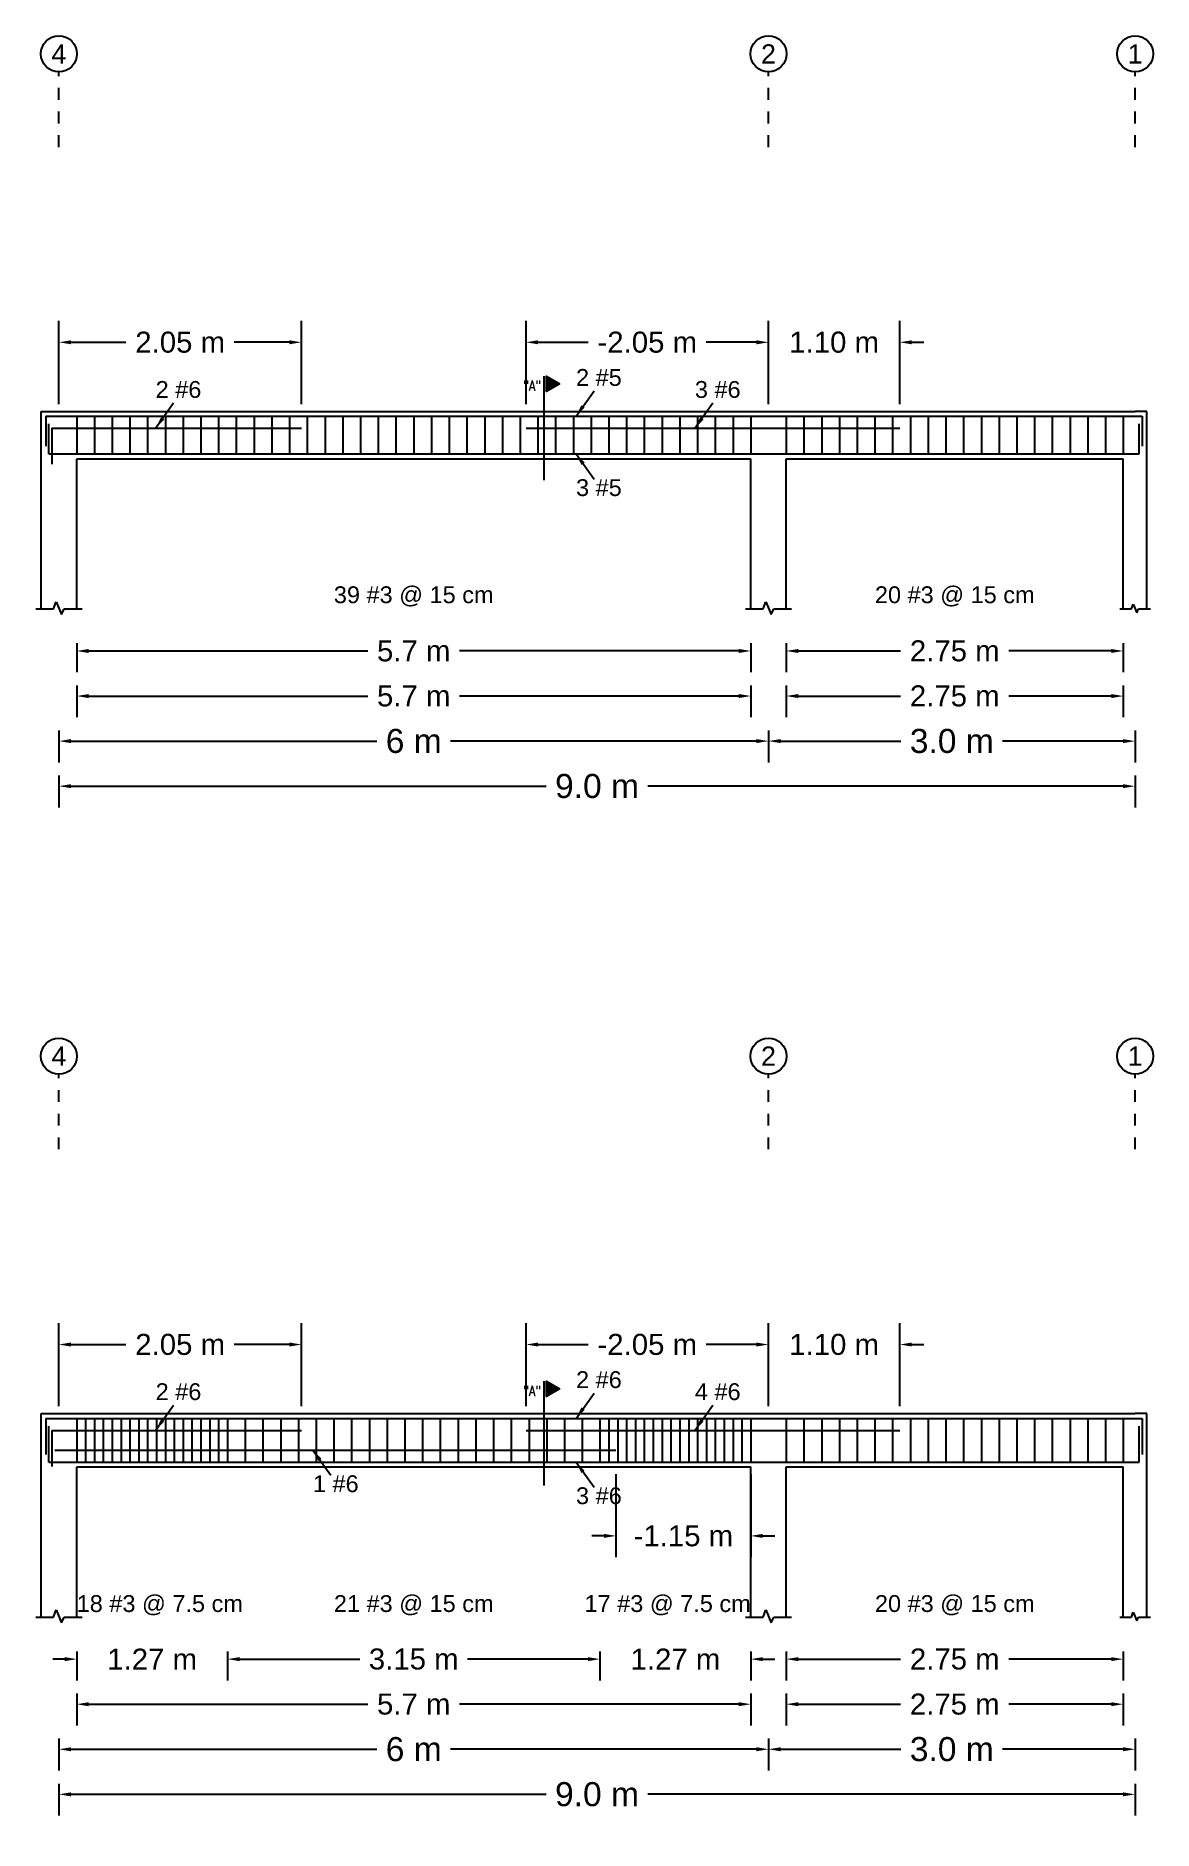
# Model space of a CAD drawing. Header units: metres. Extents: x 3.8 to 13.3, y -3.3 to 11.8.
import ezdxf
from ezdxf.enums import TextEntityAlignment as Align

# ---------------------------------------------------------------- set-up
doc = ezdxf.new("R2010")
doc.units = ezdxf.units.M
doc.header["$MEASUREMENT"] = 0
doc.linetypes.add('DASHED', pattern=[0.75, 0.5, -0.25])
for name, color, linetype in [('AXES', 7, 'Continuous'), ('GEOMETRY_CONTOURS', 7, 'Continuous'), ('GEOMETRY_DIMENSIONS', 7, 'Continuous'), ('LONGITUDINAL_REINFORCEMENT', 7, 'Continuous'), ('REINFORCEMENT_DIMENSIONS', 7, 'Continuous'), ('TRANSVERSAL_REINFORCEMENT', 7, 'Continuous')]:
    doc.layers.add(name, color=color, linetype=linetype)
doc.layers.add('TEXTOS 1', color=7, linetype='Continuous', lineweight=20)
doc.styles.add('romans', font='romans.shx', dxfattribs={"width": 0.7})
doc.styles.get("Standard").update_dxf_attribs({"font": 'arial.ttf'})
doc.dimstyles.get("Standard").update_dxf_attribs({"dimtxt": 0.18, "dimasz": 0.18, "dimexe": 0.18, "dimexo": 0.0625, "dimgap": 0.09, "dimtad": 0, "dimtih": 1, "dimtoh": 1, "dimdec": 4, "dimzin": 0, "dimdsep": 46, "dimtxsty": 'Standard', "dimcen": 0.09, "dimadec": 0, "dimazin": 0, "dimtfac": 1, "dimtdec": 4, "dimtofl": 0, "dimtmove": 0, "dimatfit": 3, "dimfxl": 1, "dimtolj": 1, "dimtzin": 0, "dimarcsym": 0})

# ---------------------------------------------------------------- blocks, each defined once
blk = doc.blocks.new('*D66')
at = {"layer": 'GEOMETRY_DIMENSIONS', "color": 0, "lineweight": -2, "transparency": 16777216}
for p, q in [((4.15, 6.357), (4.15, 6.087)), ((4.252, 6.267), (6.613, 6.267)), ((9.748, 6.267), (7.387, 6.267)), ((9.85, 6.357), (9.85, 6.087))]:
    blk.add_line(p, q, dxfattribs=at)
at = {"layer": 'GEOMETRY_DIMENSIONS', "color": 0, "transparency": 16777216}
for points in [[(4.252, 6.284), (4.252, 6.25), (4.15, 6.267)], [(9.748, 6.284), (9.748, 6.25), (9.85, 6.267)]]:
    blk.add_solid(points, dxfattribs=at)
at = {"layer": 'GEOMETRY_DIMENSIONS', "color": 0, "transparency": 16777216, "insert": (7, 6.267), "char_height": 0.1778, "attachment_point": 5}
blk.add_mtext('\\A1;5.7 m', dxfattribs=at)
blk = doc.blocks.new('*D67')
at = {"layer": 'GEOMETRY_DIMENSIONS', "color": 0, "lineweight": -2, "transparency": 16777216}
for p, q in [((10.15, 6.357), (10.15, 6.087)), ((10.252, 6.267), (11.117, 6.267)), ((12.898, 6.267), (12.033, 6.267)), ((13, 6.357), (13, 6.087))]:
    blk.add_line(p, q, dxfattribs=at)
at = {"layer": 'GEOMETRY_DIMENSIONS', "color": 0, "transparency": 16777216}
for points in [[(10.252, 6.284), (10.252, 6.25), (10.15, 6.267)], [(12.898, 6.284), (12.898, 6.25), (13, 6.267)]]:
    blk.add_solid(points, dxfattribs=at)
at = {"layer": 'GEOMETRY_DIMENSIONS', "color": 0, "transparency": 16777216, "insert": (11.575, 6.267), "char_height": 0.1778, "attachment_point": 5}
blk.add_mtext('\\A1;2.75 m', dxfattribs=at)
blk = doc.blocks.new('*D68')
at = {"layer": 'GEOMETRY_DIMENSIONS', "color": 0, "lineweight": -2, "transparency": 16777216}
for p, q in [((4, 5.976), (4, 5.706)), ((10, 5.976), (10, 5.706)), ((4.102, 5.886), (6.688, 5.886)), ((9.898, 5.886), (7.312, 5.886))]:
    blk.add_line(p, q, dxfattribs=at)
at = {"layer": 'GEOMETRY_DIMENSIONS', "color": 0, "transparency": 16777216}
for points in [[(4.102, 5.903), (4.102, 5.869), (4, 5.886)], [(9.898, 5.903), (9.898, 5.869), (10, 5.886)]]:
    blk.add_solid(points, dxfattribs=at)
at = {"layer": 'GEOMETRY_DIMENSIONS', "color": 0, "transparency": 16777216, "insert": (7, 5.886), "char_height": 0.2032, "attachment_point": 5}
blk.add_mtext('\\A1;6 m', dxfattribs=at)
blk = doc.blocks.new('*D69')
at = {"layer": 'GEOMETRY_DIMENSIONS', "color": 0, "lineweight": -2, "transparency": 16777216}
for p, q in [((10, 5.976), (10, 5.706)), ((13.1, 5.976), (13.1, 5.706)), ((10.102, 5.886), (11.12, 5.886)), ((12.998, 5.886), (11.98, 5.886))]:
    blk.add_line(p, q, dxfattribs=at)
at = {"layer": 'GEOMETRY_DIMENSIONS', "color": 0, "transparency": 16777216}
for points in [[(10.102, 5.903), (10.102, 5.869), (10, 5.886)], [(12.998, 5.903), (12.998, 5.869), (13.1, 5.886)]]:
    blk.add_solid(points, dxfattribs=at)
at = {"layer": 'GEOMETRY_DIMENSIONS', "color": 0, "transparency": 16777216, "insert": (11.55, 5.886), "char_height": 0.2032, "attachment_point": 5}
blk.add_mtext('\\A1;3.0 m', dxfattribs=at)
blk = doc.blocks.new('*D70')
at = {"layer": 'GEOMETRY_DIMENSIONS', "color": 0, "lineweight": -2, "transparency": 16777216}
for p, q in [((4, 5.595), (4, 5.325)), ((4.102, 5.505), (8.12, 5.505)), ((12.998, 5.505), (8.98, 5.505)), ((13.1, 5.595), (13.1, 5.325))]:
    blk.add_line(p, q, dxfattribs=at)
at = {"layer": 'GEOMETRY_DIMENSIONS', "color": 0, "transparency": 16777216}
for points in [[(4.102, 5.522), (4.102, 5.488), (4, 5.505)], [(12.998, 5.522), (12.998, 5.488), (13.1, 5.505)]]:
    blk.add_solid(points, dxfattribs=at)
at = {"layer": 'GEOMETRY_DIMENSIONS', "color": 0, "transparency": 16777216, "insert": (8.55, 5.505), "char_height": 0.2032, "attachment_point": 5}
blk.add_mtext('\\A1;9.0 m', dxfattribs=at)
blk = doc.blocks.new('*D71')
at = {"layer": 'REINFORCEMENT_DIMENSIONS', "color": 0, "lineweight": -2, "transparency": 16777216}
for p, q in [((4, 8.736), (4, 9.438)), ((6.05, 8.736), (6.05, 9.438)), ((4.102, 9.258), (4.567, 9.258)), ((5.948, 9.258), (5.483, 9.258))]:
    blk.add_line(p, q, dxfattribs=at)
at = {"layer": 'REINFORCEMENT_DIMENSIONS', "color": 0, "transparency": 16777216}
for points in [[(4.102, 9.275), (4.102, 9.241), (4, 9.258)], [(5.948, 9.275), (5.948, 9.241), (6.05, 9.258)]]:
    blk.add_solid(points, dxfattribs=at)
at = {"layer": 'REINFORCEMENT_DIMENSIONS', "color": 0, "transparency": 16777216, "insert": (5.025, 9.258), "char_height": 0.1778, "attachment_point": 5}
blk.add_mtext('\\A1;2.05 m', dxfattribs=at)
blk = doc.blocks.new('*D72')
at = {"layer": 'REINFORCEMENT_DIMENSIONS', "color": 0, "lineweight": -2, "transparency": 16777216}
for p, q in [((7.95, 8.736), (7.95, 9.438)), ((10, 8.736), (10, 9.438)), ((8.052, 9.258), (8.476, 9.258)), ((9.898, 9.258), (9.474, 9.258))]:
    blk.add_line(p, q, dxfattribs=at)
at = {"layer": 'REINFORCEMENT_DIMENSIONS', "color": 0, "transparency": 16777216}
for points in [[(8.052, 9.275), (8.052, 9.241), (7.95, 9.258)], [(9.898, 9.275), (9.898, 9.241), (10, 9.258)]]:
    blk.add_solid(points, dxfattribs=at)
at = {"layer": 'REINFORCEMENT_DIMENSIONS', "color": 0, "transparency": 16777216, "insert": (8.975, 9.258), "char_height": 0.1778, "attachment_point": 5}
blk.add_mtext('\\A1;-2.05 m', dxfattribs=at)
blk = doc.blocks.new('*D73')
at = {"layer": 'REINFORCEMENT_DIMENSIONS', "color": 0, "lineweight": -2, "transparency": 16777216}
for p, q in [((10, 8.736), (10, 9.438)), ((11.11, 8.736), (11.11, 9.438)), ((9.898, 9.258), (9.797, 9.258)), ((11.212, 9.258), (11.313, 9.258))]:
    blk.add_line(p, q, dxfattribs=at)
at = {"layer": 'REINFORCEMENT_DIMENSIONS', "color": 0, "transparency": 16777216}
for points in [[(9.898, 9.275), (9.898, 9.241), (10, 9.258)], [(11.212, 9.275), (11.212, 9.241), (11.11, 9.258)]]:
    blk.add_solid(points, dxfattribs=at)
at = {"layer": 'REINFORCEMENT_DIMENSIONS', "color": 0, "transparency": 16777216, "insert": (10.555, 9.258), "char_height": 0.1778, "attachment_point": 5}
blk.add_mtext('\\A1;1.10 m', dxfattribs=at)
blk = doc.blocks.new('*D61')
at = {"layer": 'REINFORCEMENT_DIMENSIONS', "color": 0, "lineweight": -2, "transparency": 16777216}
for p, q in [((4.15, 6.713), (4.15, 6.468)), ((9.85, 6.713), (9.85, 6.468)), ((4.252, 6.648), (6.613, 6.648)), ((9.748, 6.648), (7.387, 6.648))]:
    blk.add_line(p, q, dxfattribs=at)
at = {"layer": 'REINFORCEMENT_DIMENSIONS', "color": 0, "transparency": 16777216}
for points in [[(4.252, 6.665), (4.252, 6.631), (4.15, 6.648)], [(9.748, 6.665), (9.748, 6.631), (9.85, 6.648)]]:
    blk.add_solid(points, dxfattribs=at)
at = {"layer": 'REINFORCEMENT_DIMENSIONS', "color": 0, "transparency": 16777216, "insert": (7, 6.648), "char_height": 0.1778, "attachment_point": 5}
blk.add_mtext('\\A1;5.7 m', dxfattribs=at)
blk = doc.blocks.new('*D62')
at = {"layer": 'REINFORCEMENT_DIMENSIONS', "color": 0, "lineweight": -2, "transparency": 16777216}
for p, q in [((10.15, 6.713), (10.15, 6.468)), ((13, 6.713), (13, 6.468)), ((10.252, 6.648), (11.117, 6.648)), ((12.898, 6.648), (12.033, 6.648))]:
    blk.add_line(p, q, dxfattribs=at)
at = {"layer": 'REINFORCEMENT_DIMENSIONS', "color": 0, "transparency": 16777216}
for points in [[(10.252, 6.665), (10.252, 6.631), (10.15, 6.648)], [(12.898, 6.665), (12.898, 6.631), (13, 6.648)]]:
    blk.add_solid(points, dxfattribs=at)
at = {"layer": 'REINFORCEMENT_DIMENSIONS', "color": 0, "transparency": 16777216, "insert": (11.575, 6.648), "char_height": 0.1778, "attachment_point": 5}
blk.add_mtext('\\A1;2.75 m', dxfattribs=at)
blk = doc.blocks.new('*D93')
at = {"layer": 'GEOMETRY_DIMENSIONS', "color": 0, "lineweight": -2, "transparency": 16777216}
for p, q in [((4.15, -2.167), (4.15, -2.437)), ((4.252, -2.257), (6.613, -2.257)), ((9.748, -2.257), (7.387, -2.257)), ((9.85, -2.167), (9.85, -2.437))]:
    blk.add_line(p, q, dxfattribs=at)
at = {"layer": 'GEOMETRY_DIMENSIONS', "color": 0, "transparency": 16777216}
for points in [[(4.252, -2.24), (4.252, -2.274), (4.15, -2.257)], [(9.748, -2.24), (9.748, -2.274), (9.85, -2.257)]]:
    blk.add_solid(points, dxfattribs=at)
at = {"layer": 'GEOMETRY_DIMENSIONS', "color": 0, "transparency": 16777216, "insert": (7, -2.257), "char_height": 0.1778, "attachment_point": 5}
blk.add_mtext('\\A1;5.7 m', dxfattribs=at)
blk = doc.blocks.new('*D94')
at = {"layer": 'GEOMETRY_DIMENSIONS', "color": 0, "lineweight": -2, "transparency": 16777216}
for p, q in [((10.15, -2.167), (10.15, -2.437)), ((10.252, -2.257), (11.117, -2.257)), ((12.898, -2.257), (12.033, -2.257)), ((13, -2.167), (13, -2.437))]:
    blk.add_line(p, q, dxfattribs=at)
at = {"layer": 'GEOMETRY_DIMENSIONS', "color": 0, "transparency": 16777216}
for points in [[(10.252, -2.24), (10.252, -2.274), (10.15, -2.257)], [(12.898, -2.24), (12.898, -2.274), (13, -2.257)]]:
    blk.add_solid(points, dxfattribs=at)
at = {"layer": 'GEOMETRY_DIMENSIONS', "color": 0, "transparency": 16777216, "insert": (11.575, -2.257), "char_height": 0.1778, "attachment_point": 5}
blk.add_mtext('\\A1;2.75 m', dxfattribs=at)
blk = doc.blocks.new('*D95')
at = {"layer": 'GEOMETRY_DIMENSIONS', "color": 0, "lineweight": -2, "transparency": 16777216}
for p, q in [((4, -2.548), (4, -2.818)), ((10, -2.548), (10, -2.818)), ((4.102, -2.638), (6.688, -2.638)), ((9.898, -2.638), (7.312, -2.638))]:
    blk.add_line(p, q, dxfattribs=at)
at = {"layer": 'GEOMETRY_DIMENSIONS', "color": 0, "transparency": 16777216}
for points in [[(4.102, -2.621), (4.102, -2.655), (4, -2.638)], [(9.898, -2.621), (9.898, -2.655), (10, -2.638)]]:
    blk.add_solid(points, dxfattribs=at)
at = {"layer": 'GEOMETRY_DIMENSIONS', "color": 0, "transparency": 16777216, "insert": (7, -2.638), "char_height": 0.2032, "attachment_point": 5}
blk.add_mtext('\\A1;6 m', dxfattribs=at)
blk = doc.blocks.new('*D96')
at = {"layer": 'GEOMETRY_DIMENSIONS', "color": 0, "lineweight": -2, "transparency": 16777216}
for p, q in [((10, -2.548), (10, -2.818)), ((13.1, -2.548), (13.1, -2.818)), ((10.102, -2.638), (11.12, -2.638)), ((12.998, -2.638), (11.98, -2.638))]:
    blk.add_line(p, q, dxfattribs=at)
at = {"layer": 'GEOMETRY_DIMENSIONS', "color": 0, "transparency": 16777216}
for points in [[(10.102, -2.621), (10.102, -2.655), (10, -2.638)], [(12.998, -2.621), (12.998, -2.655), (13.1, -2.638)]]:
    blk.add_solid(points, dxfattribs=at)
at = {"layer": 'GEOMETRY_DIMENSIONS', "color": 0, "transparency": 16777216, "insert": (11.55, -2.638), "char_height": 0.2032, "attachment_point": 5}
blk.add_mtext('\\A1;3.0 m', dxfattribs=at)
blk = doc.blocks.new('*D97')
at = {"layer": 'GEOMETRY_DIMENSIONS', "color": 0, "lineweight": -2, "transparency": 16777216}
for p, q in [((4, -2.929), (4, -3.199)), ((4.102, -3.019), (8.12, -3.019)), ((12.998, -3.019), (8.98, -3.019)), ((13.1, -2.929), (13.1, -3.199))]:
    blk.add_line(p, q, dxfattribs=at)
at = {"layer": 'GEOMETRY_DIMENSIONS', "color": 0, "transparency": 16777216}
for points in [[(4.102, -3.002), (4.102, -3.036), (4, -3.019)], [(12.998, -3.002), (12.998, -3.036), (13.1, -3.019)]]:
    blk.add_solid(points, dxfattribs=at)
at = {"layer": 'GEOMETRY_DIMENSIONS', "color": 0, "transparency": 16777216, "insert": (8.55, -3.019), "char_height": 0.2032, "attachment_point": 5}
blk.add_mtext('\\A1;9.0 m', dxfattribs=at)
blk = doc.blocks.new('*D98')
at = {"layer": 'REINFORCEMENT_DIMENSIONS', "color": 0, "lineweight": -2, "transparency": 16777216}
for p, q in [((4, 0.262), (4, 0.964)), ((6.05, 0.262), (6.05, 0.964)), ((4.102, 0.784), (4.567, 0.784)), ((5.948, 0.784), (5.483, 0.784))]:
    blk.add_line(p, q, dxfattribs=at)
at = {"layer": 'REINFORCEMENT_DIMENSIONS', "color": 0, "transparency": 16777216}
for points in [[(4.102, 0.801), (4.102, 0.767), (4, 0.784)], [(5.948, 0.801), (5.948, 0.767), (6.05, 0.784)]]:
    blk.add_solid(points, dxfattribs=at)
at = {"layer": 'REINFORCEMENT_DIMENSIONS', "color": 0, "transparency": 16777216, "insert": (5.025, 0.784), "char_height": 0.1778, "attachment_point": 5}
blk.add_mtext('\\A1;2.05 m', dxfattribs=at)
blk = doc.blocks.new('*D99')
at = {"layer": 'REINFORCEMENT_DIMENSIONS', "color": 0, "lineweight": -2, "transparency": 16777216}
for p, q in [((7.95, 0.262), (7.95, 0.964)), ((10, 0.262), (10, 0.964)), ((8.052, 0.784), (8.476, 0.784)), ((9.898, 0.784), (9.474, 0.784))]:
    blk.add_line(p, q, dxfattribs=at)
at = {"layer": 'REINFORCEMENT_DIMENSIONS', "color": 0, "transparency": 16777216}
for points in [[(8.052, 0.801), (8.052, 0.767), (7.95, 0.784)], [(9.898, 0.801), (9.898, 0.767), (10, 0.784)]]:
    blk.add_solid(points, dxfattribs=at)
at = {"layer": 'REINFORCEMENT_DIMENSIONS', "color": 0, "transparency": 16777216, "insert": (8.975, 0.784), "char_height": 0.1778, "attachment_point": 5}
blk.add_mtext('\\A1;-2.05 m', dxfattribs=at)
blk = doc.blocks.new('*D100')
at = {"layer": 'REINFORCEMENT_DIMENSIONS', "color": 0, "lineweight": -2, "transparency": 16777216}
for p, q in [((8.71, -0.312), (8.71, -1.014)), ((9.85, -0.312), (9.85, -1.014)), ((8.608, -0.834), (8.507, -0.834)), ((9.952, -0.834), (10.053, -0.834))]:
    blk.add_line(p, q, dxfattribs=at)
at = {"layer": 'REINFORCEMENT_DIMENSIONS', "color": 0, "transparency": 16777216}
for points in [[(8.608, -0.817), (8.608, -0.851), (8.71, -0.834)], [(9.952, -0.817), (9.952, -0.851), (9.85, -0.834)]]:
    blk.add_solid(points, dxfattribs=at)
at = {"layer": 'REINFORCEMENT_DIMENSIONS', "color": 0, "transparency": 16777216, "insert": (9.28, -0.834), "char_height": 0.1778, "attachment_point": 5}
blk.add_mtext('\\A1;-1.15 m', dxfattribs=at)
blk = doc.blocks.new('*D101')
at = {"layer": 'REINFORCEMENT_DIMENSIONS', "color": 0, "lineweight": -2, "transparency": 16777216}
for p, q in [((10, 0.262), (10, 0.964)), ((11.11, 0.262), (11.11, 0.964)), ((9.898, 0.784), (9.797, 0.784)), ((11.212, 0.784), (11.313, 0.784))]:
    blk.add_line(p, q, dxfattribs=at)
at = {"layer": 'REINFORCEMENT_DIMENSIONS', "color": 0, "transparency": 16777216}
for points in [[(9.898, 0.801), (9.898, 0.767), (10, 0.784)], [(11.212, 0.801), (11.212, 0.767), (11.11, 0.784)]]:
    blk.add_solid(points, dxfattribs=at)
at = {"layer": 'REINFORCEMENT_DIMENSIONS', "color": 0, "transparency": 16777216, "insert": (10.555, 0.784), "char_height": 0.1778, "attachment_point": 5}
blk.add_mtext('\\A1;1.10 m', dxfattribs=at)
blk = doc.blocks.new('*D102')
at = {"layer": 'REINFORCEMENT_DIMENSIONS', "color": 0, "lineweight": -2, "transparency": 16777216}
for p, q in [((4.15, -1.811), (4.15, -2.056)), ((5.425, -1.811), (5.425, -2.056)), ((4.048, -1.876), (3.947, -1.876)), ((5.527, -1.876), (5.628, -1.876))]:
    blk.add_line(p, q, dxfattribs=at)
at = {"layer": 'REINFORCEMENT_DIMENSIONS', "color": 0, "transparency": 16777216}
for points in [[(4.048, -1.859), (4.048, -1.893), (4.15, -1.876)], [(5.527, -1.859), (5.527, -1.893), (5.425, -1.876)]]:
    blk.add_solid(points, dxfattribs=at)
at = {"layer": 'REINFORCEMENT_DIMENSIONS', "color": 0, "transparency": 16777216, "insert": (4.788, -1.876), "char_height": 0.1778, "attachment_point": 5}
blk.add_mtext('\\A1;1.27 m', dxfattribs=at)
blk = doc.blocks.new('*D103')
at = {"layer": 'REINFORCEMENT_DIMENSIONS', "color": 0, "lineweight": -2, "transparency": 16777216}
for p, q in [((5.425, -1.811), (5.425, -2.056)), ((8.575, -1.811), (8.575, -2.056)), ((5.527, -1.876), (6.544, -1.876)), ((8.473, -1.876), (7.456, -1.876))]:
    blk.add_line(p, q, dxfattribs=at)
at = {"layer": 'REINFORCEMENT_DIMENSIONS', "color": 0, "transparency": 16777216}
for points in [[(5.527, -1.859), (5.527, -1.893), (5.425, -1.876)], [(8.473, -1.859), (8.473, -1.893), (8.575, -1.876)]]:
    blk.add_solid(points, dxfattribs=at)
at = {"layer": 'REINFORCEMENT_DIMENSIONS', "color": 0, "transparency": 16777216, "insert": (7, -1.876), "char_height": 0.1778, "attachment_point": 5}
blk.add_mtext('\\A1;3.15 m', dxfattribs=at)
blk = doc.blocks.new('*D104')
at = {"layer": 'REINFORCEMENT_DIMENSIONS', "color": 0, "lineweight": -2, "transparency": 16777216}
for p, q in [((8.575, -1.811), (8.575, -2.056)), ((9.85, -1.811), (9.85, -2.056)), ((8.473, -1.876), (8.372, -1.876)), ((9.952, -1.876), (10.053, -1.876))]:
    blk.add_line(p, q, dxfattribs=at)
at = {"layer": 'REINFORCEMENT_DIMENSIONS', "color": 0, "transparency": 16777216}
for points in [[(8.473, -1.859), (8.473, -1.893), (8.575, -1.876)], [(9.952, -1.859), (9.952, -1.893), (9.85, -1.876)]]:
    blk.add_solid(points, dxfattribs=at)
at = {"layer": 'REINFORCEMENT_DIMENSIONS', "color": 0, "transparency": 16777216, "insert": (9.213, -1.876), "char_height": 0.1778, "attachment_point": 5}
blk.add_mtext('\\A1;1.27 m', dxfattribs=at)
blk = doc.blocks.new('*D105')
at = {"layer": 'REINFORCEMENT_DIMENSIONS', "color": 0, "lineweight": -2, "transparency": 16777216}
for p, q in [((10.15, -1.811), (10.15, -2.056)), ((13, -1.811), (13, -2.056)), ((10.252, -1.876), (11.117, -1.876)), ((12.898, -1.876), (12.033, -1.876))]:
    blk.add_line(p, q, dxfattribs=at)
at = {"layer": 'REINFORCEMENT_DIMENSIONS', "color": 0, "transparency": 16777216}
for points in [[(10.252, -1.859), (10.252, -1.893), (10.15, -1.876)], [(12.898, -1.859), (12.898, -1.893), (13, -1.876)]]:
    blk.add_solid(points, dxfattribs=at)
at = {"layer": 'REINFORCEMENT_DIMENSIONS', "color": 0, "transparency": 16777216, "insert": (11.575, -1.876), "char_height": 0.1778, "attachment_point": 5}
blk.add_mtext('\\A1;2.75 m', dxfattribs=at)

msp = doc.modelspace()

# ---------------------------------------------------------------- hatches: boundary and pattern name
h = msp.add_hatch(color=256)
h.dxf.hatch_style = 1
h.paths.add_polyline_path([(8.23487, 8.90698), (8.12222, 8.84193), (8.12222, 8.97202)])
h = msp.add_hatch(color=256)
h.dxf.hatch_style = 1
h.paths.add_polyline_path([(8.23487, 0.40838), (8.12222, 0.34333), (8.12222, 0.47342)])

# ---------------------------------------------------------------- linework, layer by layer
for points in [[(8.1, 8.97202), (8.1, 8.09198)], [(8.1, 0.47342), (8.1, -0.40662)]]:
    msp.add_lwpolyline(points)
for points in [[(8.23487, 8.90698), (8.12222, 8.84193), (8.12222, 8.97202)], [(8.23487, 0.40838), (8.12222, 0.34333), (8.12222, 0.47342)]]:
    msp.add_lwpolyline(points, close=True)
at = {"layer": 'AXES', "color": 9, "linetype": 'DASHED', "ltscale": 0.1}
for p, q in [((4, 10.9088), (4, 11.5438)), ((10, 10.9088), (10, 11.5438)), ((13.1, 10.9088), (13.1, 11.5438)), ((4, 2.4352), (4, 3.0702)), ((10, 2.4352), (10, 3.0702)), ((13.1, 2.4352), (13.1, 3.0702))]:
    msp.add_line(p, q, dxfattribs=at)
at = {"layer": 'AXES', "color": 8, "linetype": 'Continuous'}
for centre in [(4, 11.6962), (10, 11.6962), (13.1, 11.6962), (4, 3.2226), (10, 3.2226), (13.1, 3.2226)]:
    msp.add_circle(centre, 0.1524, dxfattribs=at)
at = {"layer": 'GEOMETRY_CONTOURS', "color": 7, "linetype": 'Continuous', "ltscale": 0.1}
for p, q in [((3.85, 8.2736), (3.85, 8.6736)), ((3.85, 8.6736), (4, 8.6736)), ((4, 8.6736), (10, 8.6736)), ((10, 8.6736), (13.1, 8.6736)), ((13.2, 8.6736), (13.1, 8.6736)), ((13.2, 8.2736), (13.2, 8.6736)), ((3.85, 7.0036), (3.85, 8.2736)), ((4.15, 8.2736), (9.85, 8.2736)), ((4.15, 7.0036), (4.15, 8.2736)), ((9.85, 7.0036), (9.85, 8.2736)), ((10.15, 8.2736), (13, 8.2736)), ((10.15, 7.0036), (10.15, 8.2736)), ((13, 7.0036), (13, 8.2736)), ((13.2, 7.0036), (13.2, 8.2736)), ((3.805, 7.0036), (3.955, 7.0036)), ((3.955, 7.0036), (3.9775, 7.0636)), ((3.9775, 7.0636), (4.0225, 6.9556)), ((4.0225, 6.9556), (4.045, 7.0036)), ((4.045, 7.0036), (4.195, 7.0036)), ((9.805, 7.0036), (9.955, 7.0036)), ((9.955, 7.0036), (9.9775, 7.0636)), ((9.9775, 7.0636), (10.0225, 6.9556)), ((10.0225, 6.9556), (10.045, 7.0036)), ((10.045, 7.0036), (10.195, 7.0036)), ((12.97, 7.0036), (13.07, 7.0036)), ((13.07, 7.0036), (13.085, 7.0436)), ((13.085, 7.0436), (13.115, 6.9716)), ((13.115, 6.9716), (13.13, 7.0036)), ((13.13, 7.0036), (13.23, 7.0036)), ((3.85, -0.25), (3.85, 0.2)), ((3.85, 0.2), (4, 0.2)), ((4, 0.2), (10, 0.2)), ((10, 0.2), (13.1, 0.2)), ((13.2, 0.2), (13.1, 0.2)), ((13.2, -0.25), (13.2, 0.2)), ((3.85, -1.52), (3.85, -0.25)), ((4.15, -0.25), (9.85, -0.25)), ((4.15, -1.52), (4.15, -0.25)), ((9.85, -1.52), (9.85, -0.25)), ((10.15, -0.25), (13, -0.25)), ((10.15, -1.52), (10.15, -0.25)), ((13, -1.52), (13, -0.25)), ((13.2, -1.52), (13.2, -0.25)), ((3.955, -1.52), (3.9775, -1.46)), ((3.9775, -1.46), (4.0225, -1.568)), ((9.955, -1.52), (9.9775, -1.46)), ((9.9775, -1.46), (10.0225, -1.568)), ((13.07, -1.52), (13.085, -1.48)), ((13.085, -1.48), (13.115, -1.552)), ((3.805, -1.52), (3.955, -1.52)), ((4.0225, -1.568), (4.045, -1.52)), ((4.045, -1.52), (4.195, -1.52)), ((9.805, -1.52), (9.955, -1.52)), ((10.0225, -1.568), (10.045, -1.52)), ((10.045, -1.52), (10.195, -1.52)), ((12.97, -1.52), (13.07, -1.52)), ((13.115, -1.552), (13.13, -1.52)), ((13.13, -1.52), (13.23, -1.52))]:
    msp.add_line(p, q, dxfattribs=at)
at = {"layer": 'LONGITUDINAL_REINFORCEMENT', "color": 7, "linetype": 'Continuous', "ltscale": 0.1}
for p, q in [((3.89, 8.6336), (13.16, 8.6336)), ((3.89, 8.6336), (3.89, 8.3796)), ((3.9154, 8.3136), (3.9154, 8.5676)), ((3.9408, 8.532), (6.05, 8.532)), ((3.9408, 8.532), (3.9408, 8.2272)), ((7.95, 8.532), (11.11, 8.532)), ((13.1346, 8.3136), (13.1346, 8.5676)), ((13.16, 8.6336), (13.16, 8.3796)), ((3.9154, 8.3136), (13.1346, 8.3136)), ((3.89, 0.16), (13.16, 0.16)), ((3.89, 0.16), (3.89, -0.1448)), ((13.16, 0.16), (13.16, -0.1448)), ((3.9154, -0.21), (3.9154, 0.0948)), ((3.9408, 0.0584), (6.05, 0.0584)), ((3.9408, 0.0584), (3.9408, -0.2464)), ((7.95, 0.0584), (11.11, 0.0584)), ((13.1346, -0.21), (13.1346, 0.0948)), ((3.9662, -0.1084), (8.71, -0.1084)), ((3.9154, -0.21), (13.1346, -0.21))]:
    msp.add_line(p, q, dxfattribs=at)
at = {"layer": 'TRANSVERSAL_REINFORCEMENT', "color": 7, "linetype": 'Continuous', "ltscale": 0.1}
for p, q in [((4.15, 8.6356), (4.15, 8.3116)), ((4.3, 8.6356), (4.3, 8.3116)), ((4.45, 8.6356), (4.45, 8.3116)), ((4.6, 8.6356), (4.6, 8.3116)), ((4.75, 8.6356), (4.75, 8.3116)), ((4.9, 8.6356), (4.9, 8.3116)), ((5.05, 8.6356), (5.05, 8.3116)), ((5.2, 8.6356), (5.2, 8.3116)), ((5.35, 8.6356), (5.35, 8.3116)), ((5.5, 8.6356), (5.5, 8.3116)), ((5.65, 8.6356), (5.65, 8.3116)), ((5.8, 8.6356), (5.8, 8.3116)), ((5.95, 8.6356), (5.95, 8.3116)), ((6.1, 8.6356), (6.1, 8.3116)), ((6.25, 8.6356), (6.25, 8.3116)), ((6.4, 8.6356), (6.4, 8.3116)), ((6.55, 8.6356), (6.55, 8.3116)), ((6.7, 8.6356), (6.7, 8.3116)), ((6.85, 8.6356), (6.85, 8.3116)), ((7, 8.6356), (7, 8.3116)), ((7.15, 8.6356), (7.15, 8.3116)), ((7.3, 8.6356), (7.3, 8.3116)), ((7.45, 8.6356), (7.45, 8.3116)), ((7.6, 8.6356), (7.6, 8.3116)), ((7.75, 8.6356), (7.75, 8.3116)), ((7.9, 8.6356), (7.9, 8.3116)), ((8.05, 8.6356), (8.05, 8.3116)), ((8.2, 8.6356), (8.2, 8.3116)), ((8.35, 8.6356), (8.35, 8.3116)), ((8.5, 8.6356), (8.5, 8.3116)), ((8.65, 8.6356), (8.65, 8.3116)), ((8.8, 8.6356), (8.8, 8.3116)), ((8.95, 8.6356), (8.95, 8.3116)), ((9.1, 8.6356), (9.1, 8.3116)), ((9.25, 8.6356), (9.25, 8.3116)), ((9.4, 8.6356), (9.4, 8.3116)), ((9.55, 8.6356), (9.55, 8.3116)), ((9.7, 8.6356), (9.7, 8.3116)), ((9.85, 8.6356), (9.85, 8.3116)), ((10.15, 8.6356), (10.15, 8.3116)), ((10.3, 8.6356), (10.3, 8.3116)), ((10.45, 8.6356), (10.45, 8.3116)), ((10.6, 8.6356), (10.6, 8.3116)), ((10.75, 8.6356), (10.75, 8.3116)), ((10.9, 8.6356), (10.9, 8.3116)), ((11.05, 8.6356), (11.05, 8.3116)), ((11.2, 8.6356), (11.2, 8.3116)), ((11.35, 8.6356), (11.35, 8.3116)), ((11.5, 8.6356), (11.5, 8.3116)), ((11.65, 8.6356), (11.65, 8.3116)), ((11.8, 8.6356), (11.8, 8.3116)), ((11.95, 8.6356), (11.95, 8.3116)), ((12.1, 8.6356), (12.1, 8.3116)), ((12.25, 8.6356), (12.25, 8.3116)), ((12.4, 8.6356), (12.4, 8.3116)), ((12.55, 8.6356), (12.55, 8.3116)), ((12.7, 8.6356), (12.7, 8.3116)), ((12.85, 8.6356), (12.85, 8.3116)), ((13, 8.6356), (13, 8.3116)), ((4.15, 0.162), (4.15, -0.212)), ((4.225, 0.162), (4.225, -0.212)), ((4.3, 0.162), (4.3, -0.212)), ((4.375, 0.162), (4.375, -0.212)), ((4.45, 0.162), (4.45, -0.212)), ((4.525, 0.162), (4.525, -0.212)), ((4.6, 0.162), (4.6, -0.212)), ((4.675, 0.162), (4.675, -0.212)), ((4.75, 0.162), (4.75, -0.212)), ((4.825, 0.162), (4.825, -0.212)), ((4.9, 0.162), (4.9, -0.212)), ((4.975, 0.162), (4.975, -0.212)), ((5.05, 0.162), (5.05, -0.212)), ((5.125, 0.162), (5.125, -0.212)), ((5.2, 0.162), (5.2, -0.212)), ((5.275, 0.162), (5.275, -0.212)), ((5.35, 0.162), (5.35, -0.212)), ((5.425, 0.162), (5.425, -0.212)), ((5.575, 0.162), (5.575, -0.212)), ((5.725, 0.162), (5.725, -0.212)), ((5.875, 0.162), (5.875, -0.212)), ((6.025, 0.162), (6.025, -0.212)), ((6.175, 0.162), (6.175, -0.212)), ((6.325, 0.162), (6.325, -0.212)), ((6.475, 0.162), (6.475, -0.212)), ((6.625, 0.162), (6.625, -0.212)), ((6.775, 0.162), (6.775, -0.212)), ((6.925, 0.162), (6.925, -0.212)), ((7.075, 0.162), (7.075, -0.212)), ((7.225, 0.162), (7.225, -0.212)), ((7.375, 0.162), (7.375, -0.212)), ((7.525, 0.162), (7.525, -0.212)), ((7.675, 0.162), (7.675, -0.212)), ((7.825, 0.162), (7.825, -0.212)), ((7.975, 0.162), (7.975, -0.212)), ((8.125, 0.162), (8.125, -0.212)), ((8.275, 0.162), (8.275, -0.212)), ((8.425, 0.162), (8.425, -0.212)), ((8.575, 0.162), (8.575, -0.212)), ((8.65, 0.162), (8.65, -0.212)), ((8.725, 0.162), (8.725, -0.212)), ((8.8, 0.162), (8.8, -0.212)), ((8.875, 0.162), (8.875, -0.212)), ((8.95, 0.162), (8.95, -0.212)), ((9.025, 0.162), (9.025, -0.212)), ((9.1, 0.162), (9.1, -0.212)), ((9.175, 0.162), (9.175, -0.212)), ((9.25, 0.162), (9.25, -0.212)), ((9.325, 0.162), (9.325, -0.212)), ((9.4, 0.162), (9.4, -0.212)), ((9.475, 0.162), (9.475, -0.212)), ((9.55, 0.162), (9.55, -0.212)), ((9.625, 0.162), (9.625, -0.212)), ((9.7, 0.162), (9.7, -0.212)), ((9.775, 0.162), (9.775, -0.212)), ((9.85, 0.162), (9.85, -0.212)), ((10.15, 0.162), (10.15, -0.212)), ((10.3, 0.162), (10.3, -0.212)), ((10.45, 0.162), (10.45, -0.212)), ((10.6, 0.162), (10.6, -0.212)), ((10.75, 0.162), (10.75, -0.212)), ((10.9, 0.162), (10.9, -0.212)), ((11.05, 0.162), (11.05, -0.212)), ((11.2, 0.162), (11.2, -0.212)), ((11.35, 0.162), (11.35, -0.212)), ((11.5, 0.162), (11.5, -0.212)), ((11.65, 0.162), (11.65, -0.212)), ((11.8, 0.162), (11.8, -0.212)), ((11.95, 0.162), (11.95, -0.212)), ((12.1, 0.162), (12.1, -0.212)), ((12.25, 0.162), (12.25, -0.212)), ((12.4, 0.162), (12.4, -0.212)), ((12.55, 0.162), (12.55, -0.212)), ((12.7, 0.162), (12.7, -0.212)), ((12.85, 0.162), (12.85, -0.212)), ((13, 0.162), (13, -0.212))]:
    msp.add_line(p, q, dxfattribs=at)

# ---------------------------------------------------------------- texts
at = {"layer": 'AXES', "color": 7, "linetype": 'Continuous'}
for s, p in [('4', (4, 11.6962)), ('2', (10, 11.6962)), ('1', (13.1, 11.6962)), ('4', (4, 3.2226)), ('2', (10, 3.2226)), ('1', (13.1, 3.2226))]:
    msp.add_text(s, height=0.16256, dxfattribs=at).set_placement(p, align=Align.MIDDLE_CENTER)
at = {"layer": 'LONGITUDINAL_REINFORCEMENT', "color": 7, "linetype": 'Continuous'}
for s, p in [('2 #5', (8.3726, 8.84696)), ('2 #6', (4.8176, 8.74536)), ('3 #6', (9.3776, 8.74536)), ('2 #6', (4.8176, 0.27176)), ('2 #6', (8.3726, 0.37336)), ('4 #6', (9.3776, 0.27176))]:
    msp.add_text(s, height=0.14224, dxfattribs=at).set_placement(p, align=Align.BOTTOM_LEFT)
for s, p in [('3 #5', (8.3726, 8.10024)), ('1 #6', (6.1476, -0.32176)), ('3 #6', (8.3726, -0.42336))]:
    msp.add_text(s, height=0.14224, dxfattribs=at).set_placement(p, align=Align.TOP_LEFT)
at = {"layer": 'REINFORCEMENT_DIMENSIONS', "color": 7, "linetype": 'Continuous'}
for s, p in [('39 #3 @ 15 cm', (7, 7.0096)), ('20 #3 @ 15 cm', (11.575, 7.0096)), ('21 #3 @ 15 cm', (7, -1.52)), ('20 #3 @ 15 cm', (11.575, -1.52))]:
    msp.add_text(s, height=0.14224, dxfattribs=at).set_placement(p, align=Align.BOTTOM_CENTER)
msp.add_text('18 #3 @ 7.5 cm', height=0.14224, dxfattribs=at).set_placement((4.15, -1.52), align=Align.BOTTOM_LEFT)
msp.add_text('17 #3 @ 7.5 cm', height=0.14224, dxfattribs=at).set_placement((9.85, -1.52), align=Align.BOTTOM_RIGHT)
at = {"layer": 'TEXTOS 1', "style": 'romans', "width": 0.8}
for p in [(7.92592, 8.84724), (7.92592, 0.34864)]:
    msp.add_text('"A"', height=0.0875, dxfattribs=at).set_placement(p)

# ---------------------------------------------------------------- dimensions: what is measured, and where the dimension line sits
at = {"layer": 'GEOMETRY_DIMENSIONS', "color": 7}
for base, p1, p2, text, override, picture, middle in [((4.15, 6.267), (9.85, 6.4194), (4.15, 6.4194), '5.7 m', {"dimtxt": 0.1778, "dimasz": 0.1016}, '*D66', (7, 6.267)), ((10.15, 6.267), (13, 6.4194), (10.15, 6.4194), '2.75 m', {"dimtxt": 0.1778, "dimasz": 0.1016}, '*D67', (11.575, 6.267)), ((4, 5.886), (10, 6.0384), (4, 6.0384), '6 m', {"dimtxt": 0.2032, "dimasz": 0.1016}, '*D68', (7, 5.886)), ((10, 5.886), (13.1, 6.0384), (10, 6.0384), '3.0 m', {"dimtxt": 0.2032, "dimasz": 0.1016}, '*D69', (11.55, 5.886)), ((4, 5.505), (13.1, 5.6574), (4, 5.6574), '9.0 m', {"dimtxt": 0.2032, "dimasz": 0.1016}, '*D70', (8.55, 5.505)), ((4.15, -2.2566), (9.85, -2.1042), (4.15, -2.1042), '5.7 m', {"dimtxt": 0.1778, "dimasz": 0.1016}, '*D93', (7, -2.2566)), ((10.15, -2.2566), (13, -2.1042), (10.15, -2.1042), '2.75 m', {"dimtxt": 0.1778, "dimasz": 0.1016}, '*D94', (11.575, -2.2566)), ((4, -2.6376), (10, -2.4852), (4, -2.4852), '6 m', {"dimtxt": 0.2032, "dimasz": 0.1016}, '*D95', (7, -2.6376)), ((10, -2.6376), (13.1, -2.4852), (10, -2.4852), '3.0 m', {"dimtxt": 0.2032, "dimasz": 0.1016}, '*D96', (11.55, -2.6376)), ((4, -3.0186), (13.1, -2.8662), (4, -2.8662), '9.0 m', {"dimtxt": 0.2032, "dimasz": 0.1016}, '*D97', (8.55, -3.0186))]:
    dim = msp.add_linear_dim(base=base, p1=p1, p2=p2, text=text, dimstyle='Standard', override=override, dxfattribs=at)
    dim.commit()
    dim.dimension.update_dxf_attribs({"geometry": picture, "text_midpoint": middle})
at = {"layer": 'REINFORCEMENT_DIMENSIONS', "color": 7}
for base, p1, p2, text, picture, middle in [((4, 9.2578), (6.05, 8.6736), (4, 8.6736), '2.05 m', '*D71', (5.025, 9.2578)), ((7.95, 9.2578), (10, 8.6736), (7.95, 8.6736), '-2.05 m', '*D72', (8.975, 9.2578)), ((10, 9.2578), (11.11, 8.6736), (10, 8.6736), '1.10 m', '*D73', (10.555, 9.2578)), ((4.15, 6.648), (9.85, 6.775), (4.15, 6.775), '5.7 m', '*D61', (7, 6.648)), ((10.15, 6.648), (13, 6.775), (10.15, 6.775), '2.75 m', '*D62', (11.575, 6.648)), ((4, 0.7842), (6.05, 0.2), (4, 0.2), '2.05 m', '*D98', (5.025, 0.7842)), ((7.95, 0.7842), (10, 0.2), (7.95, 0.2), '-2.05 m', '*D99', (8.975, 0.7842)), ((10, 0.7842), (11.11, 0.2), (10, 0.2), '1.10 m', '*D101', (10.555, 0.7842)), ((8.71, -0.8342), (9.85, -0.25), (8.71, -0.25), '-1.15 m', '*D100', (9.28, -0.8342)), ((4.15, -1.8756), (5.425, -1.7486), (4.15, -1.7486), '1.27 m', '*D102', (4.7875, -1.8756)), ((5.425, -1.8756), (8.575, -1.7486), (5.425, -1.7486), '3.15 m', '*D103', (7, -1.8756)), ((8.575, -1.8756), (9.85, -1.7486), (8.575, -1.7486), '1.27 m', '*D104', (9.2125, -1.8756)), ((10.15, -1.8756), (13, -1.7486), (10.15, -1.7486), '2.75 m', '*D105', (11.575, -1.8756))]:
    dim = msp.add_linear_dim(base=base, p1=p1, p2=p2, text=text, dimstyle='Standard', override={"dimtxt": 0.1778, "dimasz": 0.1016}, dxfattribs=at)
    dim.commit()
    dim.dimension.update_dxf_attribs({"geometry": picture, "text_midpoint": middle})

# ---------------------------------------------------------------- leaders
at = {"layer": 'LONGITUDINAL_REINFORCEMENT', "color": 7, "linetype": 'Continuous'}
for points in [[(8.3726, 8.6336), (8.525, 8.84696)], [(4.8176, 8.532), (4.97, 8.74536)], [(9.3776, 8.532), (9.53, 8.74536)], [(8.3726, 8.3136), (8.525, 8.10024)], [(8.3726, 0.16), (8.525, 0.37336)], [(4.8176, 0.0584), (4.97, 0.27176)], [(9.3776, 0.0584), (9.53, 0.27176)], [(6.1476, -0.1084), (6.3, -0.32176)], [(8.3726, -0.21), (8.525, -0.42336)]]:
    msp.add_leader(points, dimstyle='Standard', override={"dimasz": 0.1016}, dxfattribs=at)

doc.saveas('drawing.dxf')
